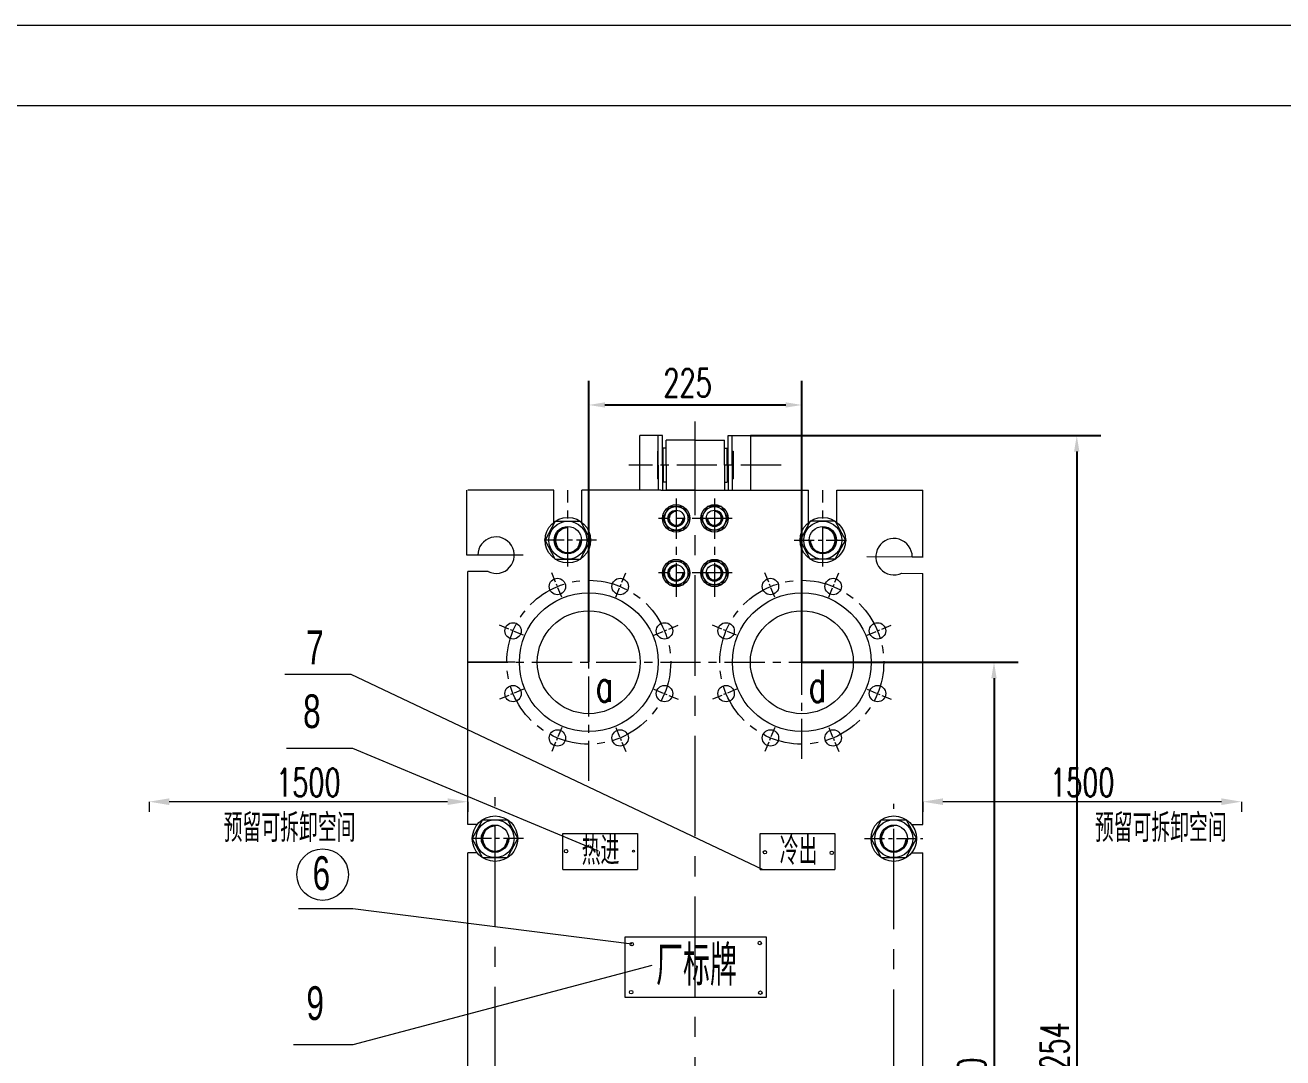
# Model space of a CAD drawing. Header units: millimetres. Extents: x 3449 to 4043, y 1067 to 1487.
# Drawn here: x 3671.7 to 3828.4, y 1358.4 to 1487 of the extents above; entities that cross this region are included whole.
import ezdxf

# ---------------------------------------------------------------- set-up
doc = ezdxf.new("R2010")
doc.units = ezdxf.units.MM
doc.linetypes.add('CENTERX2', pattern=[4, 2.5, -0.5, 0.5, -0.5])
doc.layers.get('DEFPOINTS').update_dxf_attribs({"lineweight": 18})
for name, color, linetype, lineweight, true_color in [('1', 1, 'Continuous', 18, 0xff0000), ('2', 2, 'Continuous', 18, 0xffff00), ('3', 3, 'CENTERX2', 18, 0x00ff00)]:
    doc.layers.add(name, color=color, linetype=linetype, lineweight=lineweight, true_color=true_color)
doc.styles.add('HZ', font='txt.shx', dxfattribs={"width": 0.67, "bigfont": 'hztxt.shx'})
doc.styles.get("Standard").update_dxf_attribs({"font": 'arial.ttf'})
doc.dimstyles.new('ISO-25', dxfattribs={"dimtxt": 2.5, "dimasz": 2.5, "dimexe": 1.25, "dimexo": 0.625, "dimtad": 1, "dimtxsty": 'Standard', "dimcen": 2.5, "dimadec": 0, "dimazin": 0, "dimtfac": 1, "dimtmove": 0, "dimatfit": 3, "dimfxl": 0, "dimarcsym": 0})
doc.dimstyles.new('STANDARD$0', dxfattribs={"dimtxt": 3.5, "dimasz": 2.5, "dimexe": 1.25, "dimexo": 0.625, "dimtad": 1, "dimdec": 4, "dimdsep": 46, "dimtxsty": 'HZ', "dimcen": 2.5, "dimdle": 5, "dimadec": 0, "dimazin": 0, "dimtfac": 1, "dimtmove": 0, "dimatfit": 3, "dimfxl": 0, "dimtolj": 1, "dimlwd": -1, "dimlwe": -1, "dimarcsym": 0})

# ---------------------------------------------------------------- blocks, each defined once
blk = doc.blocks.new('*D30')
at = {"layer": '2', "color": 0, "transparency": 16777216}
for p, q in [((3783.54, 1390.27), (3783.54, 1389.04)), ((3820.73, 1390.29), (3786.04, 1390.29)), ((3823.23, 1390.27), (3823.23, 1389.04))]:
    blk.add_line(p, q, dxfattribs=at)
for points in [[(3786.04, 1390.71), (3786.04, 1389.88), (3783.54, 1390.29)], [(3820.73, 1390.71), (3820.73, 1389.88), (3823.23, 1390.29)]]:
    blk.add_solid(points, dxfattribs=at)
at = {"layer": 'DEFPOINTS', "color": 0, "transparency": 16777216}
for p in [(3783.54, 1390.89), (3783.54, 1390.29), (3823.23, 1390.89)]:
    blk.add_point(p, dxfattribs=at)
at = {"layer": '2', "color": 0, "transparency": 16777216, "insert": (3803.39, 1392.67), "char_height": 3.5, "attachment_point": 5, "style": 'HZ'}
blk.add_mtext('\\A1;1500', dxfattribs=at)
blk = doc.blocks.new('*D31')
at = {"layer": '2', "color": 0, "transparency": 16777216}
for p, q in [((3687.16, 1390.27), (3687.16, 1389.04)), ((3724.34, 1390.29), (3689.66, 1390.29)), ((3726.84, 1390.27), (3726.84, 1389.04))]:
    blk.add_line(p, q, dxfattribs=at)
for points in [[(3689.66, 1390.71), (3689.66, 1389.88), (3687.16, 1390.29)], [(3724.34, 1390.71), (3724.34, 1389.88), (3726.84, 1390.29)]]:
    blk.add_solid(points, dxfattribs=at)
at = {"layer": 'DEFPOINTS', "color": 0, "transparency": 16777216}
for p in [(3687.16, 1390.89), (3687.16, 1390.29), (3726.84, 1390.89)]:
    blk.add_point(p, dxfattribs=at)
at = {"layer": '2', "color": 0, "transparency": 16777216, "insert": (3707, 1392.67), "char_height": 3.5, "attachment_point": 5, "style": 'HZ'}
blk.add_mtext('\\A1;1500', dxfattribs=at)
blk = doc.blocks.new('*D43')
at = {"layer": '2', "color": 0, "lineweight": -2, "ltscale": 0.5, "transparency": 16777216}
for p, q in [((3768.52, 1407.67), (3795.4, 1407.67)), ((3792.4, 1405.67), (3792.4, 1309.65)), ((3768.52, 1307.65), (3795.4, 1307.65))]:
    blk.add_line(p, q, dxfattribs=at)
at = {"layer": '2', "color": 0, "ltscale": 0.5, "transparency": 16777216}
for points in [[(3792.06, 1405.67), (3792.73, 1405.67), (3792.4, 1407.67)], [(3792.06, 1309.65), (3792.73, 1309.65), (3792.4, 1307.65)]]:
    blk.add_solid(points, dxfattribs=at)
at = {"layer": 'DEFPOINTS', "color": 0, "ltscale": 0.5, "transparency": 16777216}
for p in [(3768.46, 1407.67), (3768.46, 1307.65), (3792.4, 1307.65)]:
    blk.add_point(p, dxfattribs=at)
at = {"layer": '2', "color": 0, "ltscale": 0.5, "transparency": 16777216, "insert": (3789.65, 1355.39), "char_height": 3.5, "attachment_point": 5, "rotation": 90, "style": 'HZ'}
blk.add_mtext('\\A1;840', dxfattribs=at)
blk = doc.blocks.new('*D44')
at = {"layer": '2', "color": 0, "lineweight": -2, "ltscale": 0.5, "transparency": 16777216}
for p, q in [((3762.06, 1435.9), (3805.71, 1435.9)), ((3802.71, 1433.9), (3802.71, 1286.85)), ((3783.61, 1284.85), (3805.71, 1284.85))]:
    blk.add_line(p, q, dxfattribs=at)
at = {"layer": '2', "color": 0, "ltscale": 0.5, "transparency": 16777216}
for points in [[(3802.37, 1433.9), (3803.04, 1433.9), (3802.71, 1435.9)], [(3802.37, 1286.85), (3803.04, 1286.85), (3802.71, 1284.85)]]:
    blk.add_solid(points, dxfattribs=at)
at = {"layer": 'DEFPOINTS', "color": 0, "ltscale": 0.5, "transparency": 16777216}
for p in [(3762, 1435.9), (3783.54, 1284.85), (3802.71, 1284.85)]:
    blk.add_point(p, dxfattribs=at)
at = {"layer": '2', "color": 0, "ltscale": 0.5, "transparency": 16777216, "insert": (3799.96, 1358.81), "char_height": 3.5, "attachment_point": 5, "rotation": 90, "style": 'HZ'}
blk.add_mtext('\\A1;1254', dxfattribs=at)
blk = doc.blocks.new('*D41')
at = {"layer": '2', "color": 0, "lineweight": -2, "ltscale": 0.5, "transparency": 16777216}
for p, q in [((3741.93, 1407.73), (3741.93, 1442.71)), ((3768.46, 1407.73), (3768.46, 1442.71)), ((3743.93, 1439.71), (3766.46, 1439.71))]:
    blk.add_line(p, q, dxfattribs=at)
at = {"layer": '2', "color": 0, "ltscale": 0.5, "transparency": 16777216}
for points in [[(3743.93, 1440.04), (3743.93, 1439.38), (3741.93, 1439.71)], [(3766.46, 1440.04), (3766.46, 1439.38), (3768.46, 1439.71)]]:
    blk.add_solid(points, dxfattribs=at)
at = {"layer": 'DEFPOINTS', "color": 0, "ltscale": 0.5, "transparency": 16777216}
for p in [(3768.46, 1439.71), (3741.93, 1407.67), (3768.46, 1407.67)]:
    blk.add_point(p, dxfattribs=at)
at = {"layer": '2', "color": 0, "ltscale": 0.5, "transparency": 16777216, "insert": (3754.23, 1442.46), "char_height": 3.5, "attachment_point": 5, "style": 'HZ'}
blk.add_mtext('\\A1;225', dxfattribs=at)

msp = doc.modelspace()

# ---------------------------------------------------------------- linework, layer by layer
at = {"color": 2, "linetype": 'Continuous', "ltscale": 200}
for centre, start, end in [((3752.81212, 1425.58258), 90, 0), ((3757.57492, 1425.58258), 180, 90), ((3752.81212, 1418.77858), 90, 0), ((3757.57492, 1418.77858), 180, 90)]:
    msp.add_arc(centre, 0.9072, start, end, dxfattribs=at)
at = {"color": 2, "linetype": 'Continuous', "ltscale": 0.25}
for centre, start, end in [((3739.31752, 1422.86098), 90, 0), ((3771.06952, 1422.86098), 180, 90), ((3730.24552, 1385.68636), 90, 0), ((3779.91472, 1385.68636), 90, 0)]:
    msp.add_arc(centre, 1.5876, start, end, dxfattribs=at)
at = {"layer": '1'}
msp.add_line((3458.58387, 1477.01983), (4017.58387, 1477.01983), dxfattribs=at)
at = {"layer": '1', "ltscale": 200}
for p, q in [((3748.26394, 1429.09798), (3748.26394, 1435.90198)), ((3750.58528, 1432.21648), (3750.58528, 1435.90198)), ((3751.11112, 1432.21648), (3751.11112, 1435.90198)), ((3755.19352, 1435.33498), (3751.56472, 1435.33498)), ((3751.56472, 1432.21648), (3751.56472, 1435.33498)), ((3755.19352, 1435.33498), (3758.82232, 1435.33498)), ((3758.82232, 1432.21648), (3758.82232, 1435.33498)), ((3759.27592, 1432.21648), (3759.27592, 1435.90198)), ((3759.80176, 1432.21648), (3759.80176, 1435.90198)), ((3762.1231, 1429.09798), (3762.1231, 1435.90198)), ((3750.46416, 1433.94058), (3750.46416, 1430.49238)), ((3750.58528, 1433.94058), (3750.46416, 1433.94058)), ((3751.20898, 1433.94058), (3751.11112, 1433.94058)), ((3751.20898, 1432.21648), (3751.20898, 1434.34126)), ((3751.56472, 1434.34126), (3751.20898, 1434.34126)), ((3758.82232, 1434.34126), (3759.17806, 1434.34126)), ((3759.17806, 1432.21648), (3759.17806, 1434.34126)), ((3759.17806, 1433.94058), (3759.27592, 1433.94058)), ((3759.80176, 1433.94058), (3759.92288, 1433.94058)), ((3759.92288, 1433.94058), (3759.92288, 1430.49238)), ((3750.58528, 1432.21648), (3750.58528, 1429.09798)), ((3751.11112, 1432.21648), (3751.11112, 1429.09798)), ((3751.20898, 1432.21648), (3751.20898, 1430.0917)), ((3751.56472, 1432.21648), (3751.56472, 1429.09798)), ((3758.82232, 1432.21648), (3758.82232, 1429.09798)), ((3759.17806, 1432.21648), (3759.17806, 1430.0917)), ((3759.27592, 1432.21648), (3759.27592, 1429.09798)), ((3759.80176, 1432.21648), (3759.80176, 1429.09798)), ((3750.58528, 1430.49238), (3750.46416, 1430.49238)), ((3751.20898, 1430.49238), (3751.11112, 1430.49238)), ((3759.17806, 1430.49238), (3759.27592, 1430.49238)), ((3759.80176, 1430.49238), (3759.92288, 1430.49238)), ((3737.55982, 1425.08533), (3737.55982, 1429.09798)), ((3741.07522, 1425.08533), (3741.07522, 1429.09798)), ((3751.56472, 1430.0917), (3751.20898, 1430.0917)), ((3755.19352, 1429.09798), (3751.56472, 1429.09798)), ((3755.19352, 1429.09798), (3758.82232, 1429.09798)), ((3755.19352, 1429.09798), (3758.82232, 1429.09798)), ((3758.82232, 1430.0917), (3759.17806, 1430.0917)), ((3769.31182, 1425.08533), (3769.31182, 1429.09798)), ((3772.82722, 1425.08533), (3772.82722, 1429.09798)), ((3783.54352, 1425.01558), (3783.54352, 1429.09798)), ((3783.54352, 1420.77722), (3783.54352, 1425.53938)), ((3726.84352, 1418.32498), (3726.84352, 1418.96044)), ((3726.84352, 1418.32498), (3726.84352, 1418.96044)), ((3726.84352, 1418.32498), (3726.84352, 1418.96044)), ((3726.84352, 1407.66538), (3726.84352, 1418.96044)), ((3783.54352, 1409.42308), (3783.54352, 1418.73512)), ((3726.84352, 1409.42308), (3726.84352, 1416.05698)), ((3783.54352, 1387.44406), (3783.54352, 1409.50397)), ((3726.84352, 1387.44406), (3726.84352, 1407.66538)), ((3726.84352, 1387.44406), (3726.84352, 1405.90768)), ((3728.02118, 1387.44406), (3726.84352, 1387.44406)), ((3782.13907, 1387.44406), (3783.54352, 1387.44406)), ((3726.84352, 1379.25868), (3726.84352, 1383.92866)), ((3726.84352, 1379.25868), (3726.84352, 1383.92866)), ((3726.84352, 1382.22766), (3726.84352, 1383.92866)), ((3728.02118, 1383.92866), (3726.84352, 1383.92866)), ((3726.84352, 1382.22766), (3726.84352, 1383.92866)), ((3782.13907, 1383.92866), (3783.54352, 1383.92866)), ((3783.54352, 1379.25868), (3783.54352, 1383.92866)), ((3783.54352, 1382.22766), (3783.54352, 1383.92866)), ((3783.54352, 1382.22766), (3783.54352, 1383.92866)), ((3783.54352, 1382.22766), (3783.54352, 1383.92866)), ((3726.84352, 1353.7714), (3726.84352, 1381.23345)), ((3783.54352, 1353.7714), (3783.54352, 1380.46789)), ((3726.84352, 1359.3238), (3726.84352, 1375.74328)), ((3783.54352, 1359.3238), (3783.54352, 1375.74328)), ((3726.84352, 1359.3238), (3726.84352, 1370.52688))]:
    msp.add_line(p, q, dxfattribs=at)
at = {"layer": '1', "ltscale": 50}
for p, q in [((3751.11112, 1435.90198), (3748.26394, 1435.90198)), ((3759.27592, 1435.90198), (3762.1231, 1435.90198)), ((3737.55982, 1429.09798), (3726.84352, 1429.09798)), ((3750.88432, 1429.09798), (3741.07522, 1429.09798)), ((3748.84312, 1429.09798), (3743.39992, 1429.09798)), ((3750.88432, 1429.09798), (3769.31182, 1429.09798)), ((3750.94102, 1429.09798), (3759.44602, 1429.09798)), ((3761.54392, 1429.09798), (3766.98712, 1429.09798)), ((3772.82722, 1429.09798), (3783.54352, 1429.09798)), ((3728.10865, 1421.00248), (3726.88986, 1421.00248)), ((3782.21329, 1420.78778), (3783.43204, 1420.77811)), ((3729.38979, 1418.96044), (3726.84352, 1418.96044)), ((3780.91599, 1418.75597), (3783.54352, 1418.73512))]:
    msp.add_line(p, q, dxfattribs=at)
at = {"layer": '1', "ltscale": 0.25}
for p, q in [((3726.74785, 1421.00248), (3726.74785, 1429.09798)), ((3751.94591, 1427.04651), (3751.11112, 1425.58258)), ((3751.94591, 1424.11866), (3751.11112, 1425.58258)), ((3751.94591, 1427.04651), (3753.67834, 1427.04651)), ((3753.67834, 1427.04651), (3754.51312, 1425.58258)), ((3753.67834, 1424.11866), (3754.51312, 1425.58258)), ((3756.70871, 1427.04651), (3755.87392, 1425.58258)), ((3756.70871, 1424.11866), (3755.87392, 1425.58258)), ((3758.44114, 1427.04651), (3756.70871, 1427.04651)), ((3758.44114, 1427.04651), (3759.27592, 1425.58258)), ((3758.44114, 1424.11866), (3759.27592, 1425.58258)), ((3737.75642, 1425.22746), (3736.48252, 1422.86098)), ((3737.75642, 1425.22746), (3740.87862, 1425.22746)), ((3740.87862, 1425.22746), (3742.15252, 1422.86098)), ((3751.94591, 1424.11866), (3753.67834, 1424.11866)), ((3758.44114, 1424.11866), (3756.70871, 1424.11866)), ((3769.50842, 1425.22746), (3768.23452, 1422.86098)), ((3772.63062, 1425.22746), (3769.50842, 1425.22746)), ((3772.63062, 1425.22746), (3773.90452, 1422.86098)), ((3737.75642, 1420.49451), (3736.48252, 1422.86098)), ((3740.87862, 1420.49451), (3742.15252, 1422.86098)), ((3769.50842, 1420.49451), (3768.23452, 1422.86098)), ((3772.63062, 1420.49451), (3773.90452, 1422.86098)), ((3737.75642, 1420.49451), (3740.87862, 1420.49451)), ((3751.94591, 1420.24251), (3751.11112, 1418.77858)), ((3751.94591, 1420.24251), (3753.67834, 1420.24251)), ((3753.67834, 1420.24251), (3754.51312, 1418.77858)), ((3756.70871, 1420.24251), (3755.87392, 1418.77858)), ((3758.44114, 1420.24251), (3756.70871, 1420.24251)), ((3758.44114, 1420.24251), (3759.27592, 1418.77858)), ((3772.63062, 1420.49451), (3769.50842, 1420.49451)), ((3782.21329, 1420.78778), (3783.54352, 1420.77722)), ((3751.94591, 1417.31466), (3751.11112, 1418.77858)), ((3753.67834, 1417.31466), (3754.51312, 1418.77858)), ((3756.70871, 1417.31466), (3755.87392, 1418.77858)), ((3758.44114, 1417.31466), (3759.27592, 1418.77858)), ((3751.94591, 1417.31466), (3753.67834, 1417.31466)), ((3758.44114, 1417.31466), (3756.70871, 1417.31466)), ((3728.68442, 1388.05284), (3727.41052, 1385.68636)), ((3728.68442, 1388.05284), (3731.80662, 1388.05284)), ((3731.80662, 1388.05284), (3733.08052, 1385.68636)), ((3778.35362, 1388.05284), (3777.07972, 1385.68636)), ((3778.35362, 1388.05284), (3781.47582, 1388.05284)), ((3781.47582, 1388.05284), (3782.74972, 1385.68636)), ((3728.68442, 1383.31989), (3727.41052, 1385.68636)), ((3731.80662, 1383.31989), (3733.08052, 1385.68636)), ((3738.68777, 1386.31367), (3748.00211, 1386.31367)), ((3738.68777, 1381.84697), (3738.68777, 1386.31367)), ((3748.00211, 1386.31367), (3748.00211, 1381.84697)), ((3763.27457, 1386.31367), (3772.58891, 1386.31367)), ((3763.27457, 1381.84697), (3763.27457, 1386.31367)), ((3772.58891, 1386.31367), (3772.58891, 1381.84697)), ((3778.35362, 1383.31989), (3777.07972, 1385.68636)), ((3781.47582, 1383.31989), (3782.74972, 1385.68636)), ((3728.68442, 1383.31989), (3731.80662, 1383.31989)), ((3778.35362, 1383.31989), (3781.47582, 1383.31989)), ((3738.68777, 1381.84697), (3748.00211, 1381.84697)), ((3763.27457, 1381.84697), (3772.58891, 1381.84697)), ((3746.44685, 1373.47301), (3764.02217, 1373.47301)), ((3746.44685, 1365.91847), (3746.44685, 1373.47301)), ((3764.02217, 1373.47301), (3764.02217, 1365.91847)), ((3764.02217, 1365.91847), (3746.44685, 1365.91847))]:
    msp.add_line(p, q, dxfattribs=at)
at = {"layer": '1', "lineweight": 0}
msp.add_line((3768.46132, 1421.29131), (3768.46132, 1419.65986), dxfattribs=at)
at = {"layer": '1', "ltscale": 0.25}
for centre, radius in [((3752.81212, 1425.58258), 1.701), ((3757.57492, 1425.58258), 1.701), ((3739.31752, 1422.86098), 2.835), ((3752.81212, 1425.58258), 1.46392), ((3757.57492, 1425.58258), 1.46392), ((3771.06952, 1422.86098), 2.835), ((3739.31752, 1422.86098), 2.36647), ((3739.31752, 1422.86098), 1.701), ((3771.06952, 1422.86098), 2.36647), ((3771.06952, 1422.86098), 1.701), ((3752.81212, 1418.77858), 1.701), ((3752.81212, 1418.77858), 1.46392), ((3757.57492, 1418.77858), 1.701), ((3757.57492, 1418.77858), 1.46392), ((3738.02005, 1417.0945), 1.0206), ((3745.83139, 1417.0945), 1.0206), ((3764.55565, 1417.0945), 1.0206), ((3772.36699, 1417.0945), 1.0206), ((3741.92572, 1407.66538), 8.6436), ((3768.46132, 1407.66538), 8.6436), ((3732.49661, 1411.57105), 1.0206), ((3751.35484, 1411.57105), 1.0206), ((3759.03221, 1411.57105), 1.0206), ((3777.89044, 1411.57105), 1.0206), ((3732.49661, 1403.75972), 1.0206), ((3751.35484, 1403.75972), 1.0206), ((3759.03221, 1403.75972), 1.0206), ((3777.89044, 1403.75972), 1.0206), ((3738.02005, 1398.23627), 1.0206), ((3745.83139, 1398.23627), 1.0206), ((3764.55565, 1398.23627), 1.0206), ((3772.36699, 1398.23627), 1.0206), ((3730.24552, 1385.68636), 2.835), ((3730.24552, 1385.68636), 2.36647), ((3779.91472, 1385.68636), 2.835), ((3779.91472, 1385.68636), 2.36647), ((3730.24552, 1385.68636), 1.701), ((3779.91472, 1385.68636), 1.701), ((3739.09685, 1384.13219), 0.21336), ((3747.49433, 1384.13219), 0.14238), ((3763.86299, 1383.99023), 0.21336), ((3772.18949, 1383.91925), 0.21294), ((3747.28097, 1372.54271), 0.21336), ((3763.22249, 1372.68509), 0.21336), ((3747.20999, 1366.57031), 0.21336), ((3763.29347, 1366.49933), 0.21336)]:
    msp.add_circle(centre, radius, dxfattribs=at)
at = {"layer": '1', "ltscale": 200}
for centre in [(3752.81212, 1425.58258), (3757.57492, 1425.58258), (3752.81212, 1418.77858), (3757.57492, 1418.77858)]:
    msp.add_circle(centre, 1.0206, dxfattribs=at)
at = {"layer": '1', "lineweight": 0}
for centre in [(3741.92572, 1407.66538), (3768.46132, 1407.66538)]:
    msp.add_circle(centre, 6.41036, dxfattribs=at)
at = {"layer": '1', "ltscale": 200}
for centre, start, end in [((3730.37665, 1421.00248), 244.2067936, 180), ((3779.94536, 1420.80578), 359.545274, 295.3384804)]:
    msp.add_arc(centre, 2.268, start, end, dxfattribs=at)
at = {"layer": '2'}
msp.add_line((3448.58387, 1487.01983), (4042.58387, 1487.01983), dxfattribs=at)
at = {"layer": '2', "ltscale": 0.5}
for p, q in [((3712.32353, 1406.11499), (3704.05163, 1406.11499)), ((3763.56171, 1381.84697), (3712.32353, 1406.11499)), ((3712.54613, 1396.92413), (3704.27423, 1396.92413)), ((3743.15237, 1384.11455), (3712.54613, 1396.92413)), ((3712.54613, 1376.94263), (3705.77783, 1376.94263)), ((3747.28097, 1372.54271), (3712.54613, 1376.94263)), ((3749.78963, 1369.90469), (3712.54613, 1360.02251)), ((3712.54613, 1360.02251), (3705.12851, 1360.02251))]:
    msp.add_line(p, q, dxfattribs=at)
msp.add_circle((3708.77537, 1381.20689), 3.20334, dxfattribs=at)
at = {"layer": '3', "ltscale": 5}
for p, q in [((3755.19352, 1285.98869), (3755.19352, 1437.64253)), ((3730.24552, 1314.72971), (3730.24552, 1390.84547)), ((3779.91472, 1314.41471), (3779.91472, 1390.00757))]:
    msp.add_line(p, q, dxfattribs=at)
at = {"layer": '3', "ltscale": 2}
for p, q in [((3765.87781, 1432.21648), (3746.91704, 1432.21648)), ((3739.31752, 1419.5736), (3739.31752, 1429.09798)), ((3771.06952, 1419.5736), (3771.06952, 1429.09798)), ((3752.81212, 1428.04133), (3752.81212, 1415.8288)), ((3757.57492, 1428.04133), (3757.57492, 1415.8288)), ((3759.78622, 1425.58258), (3750.60082, 1425.58258)), ((3741.92572, 1392.88534), (3741.92572, 1422.86098)), ((3768.46132, 1395.61085), (3768.46132, 1422.86098)), ((3759.78622, 1418.77858), (3750.60082, 1418.77858)), ((3726.84352, 1407.66538), (3782.89584, 1407.66538))]:
    msp.add_line(p, q, dxfattribs=at)
at = {"layer": '3'}
for p, q in [((3742.87936, 1422.86098), (3736.02348, 1422.86098)), ((3767.50768, 1422.86098), (3774.36357, 1422.86098)), ((3733.80736, 1385.68636), (3726.95148, 1385.68636)), ((3776.25449, 1385.68636), (3783.54352, 1385.68636))]:
    msp.add_line(p, q, dxfattribs=at)
at = {"layer": '3', "ltscale": 50}
for p, q in [((3733.74319, 1421.00248), (3726.74785, 1421.00248)), ((3776.57892, 1420.8325), (3783.57405, 1420.77698)), ((3732.75068, 1407.66538), (3726.83316, 1407.66538))]:
    msp.add_line(p, q, dxfattribs=at)
at = {"layer": '3', "ltscale": 0.5}
for p, q in [((3738.56251, 1415.7849), (3737.26062, 1418.92794)), ((3745.28894, 1415.7849), (3746.59082, 1418.92794)), ((3765.09811, 1415.7849), (3763.79622, 1418.92794)), ((3771.82454, 1415.7849), (3773.12642, 1418.92794)), ((3733.80621, 1411.0286), (3730.66317, 1412.33048)), ((3750.04524, 1411.0286), (3753.18828, 1412.33048)), ((3760.34181, 1411.0286), (3757.19877, 1412.33048)), ((3776.58084, 1411.0286), (3779.72388, 1412.33048)), ((3733.80621, 1404.30217), (3730.66317, 1403.00028)), ((3750.04524, 1404.30217), (3753.18828, 1403.00028)), ((3760.34181, 1404.30217), (3757.19877, 1403.00028)), ((3776.58084, 1404.30217), (3779.72388, 1403.00028)), ((3738.56251, 1399.54587), (3737.26062, 1396.40283)), ((3745.28894, 1399.54587), (3746.59082, 1396.40283)), ((3765.09811, 1399.54587), (3763.79622, 1396.40283)), ((3771.82454, 1399.54587), (3773.12642, 1396.40283))]:
    msp.add_line(p, q, dxfattribs=at)
at = {"layer": '3', "ltscale": 2}
for centre in [(3741.92572, 1407.66538), (3768.46132, 1407.66538)]:
    msp.add_circle(centre, 10.206, dxfattribs=at)

# ---------------------------------------------------------------- texts
at = {"layer": '2', "ltscale": 0.5, "char_height": 4.2, "width": 4.02, "attachment_point": 7}
for s, insert in [('\\T1;{\\W0.67;7}', (3706.72451, 1407.42035)), ('\\T1;{\\W0.67;8}', (3706.34231, 1399.40339)), ('\\T1;{\\W0.67;6}', (3707.52251, 1379.23541)), ('\\T1;{\\W0.67;9}', (3706.75559, 1363.04021))]:
    msp.add_mtext(s, dxfattribs=dict(at, insert=insert))
at = {"layer": '2', "attachment_point": 7, "style": 'HZ'}
for s, insert, char_height, width in [('\\T1;a', (3742.7837, 1402.7426), 4, 6.7957143), ('\\T1;d', (3769.3193, 1402.69885), 4, 6.8914286), ('\\T1;预留可拆卸空间', (3696.45299, 1385.27445), 3.5, 24.6225), ('\\T1;预留可拆卸空间', (3804.96539, 1385.27445), 3.5, 24.6225), ('\\T1;热进', (3741.04564, 1382.41505), 3.5, 7.093625), ('\\T1;冷出', (3765.70948, 1382.41505), 3.5, 7.035)]:
    msp.add_mtext(s, dxfattribs=dict(at, insert=insert, char_height=char_height, width=width))
at = {"layer": '2', "ltscale": 0.25, "insert": (3750.31639, 1367.37398), "char_height": 5, "width": 15.15875, "attachment_point": 7, "style": 'HZ'}
msp.add_mtext('\\T1;厂标牌', dxfattribs=at)

# ---------------------------------------------------------------- dimensions: what is measured, and where the dimension line sits
at = {"layer": '2', "ltscale": 0.5}
dim = msp.add_linear_dim(base=(3768.46132, 1439.71079), p1=(3741.92572, 1407.66538), p2=(3768.46132, 1407.66538), text='225', dimstyle='ISO-25', override={"dimtxt": 3.5, "dimasz": 2, "dimexe": 3, "dimexo": 0.0625, "dimgap": 1, "dimzin": 0, "dimtxsty": 'HZ', "dimsah": 1, "dimdle": 4, "dimtofl": 0, "dimatfit": 0, "dimtolj": 1, "dimtzin": 0}, dxfattribs=at)
dim.commit()
dim.dimension.update_dxf_attribs({"geometry": '*D41', "text_midpoint": (3754.22945, 1439.71079), "dimtype": 160})
for base, p1, p2, text, picture, middle in [((3802.70767, 1284.85318), (3761.99752, 1435.90198), (3783.54352, 1284.85318), '1254', '*D44', (3802.70767, 1358.80619)), ((3792.39821, 1307.64658), (3768.46132, 1407.66538), (3768.46132, 1307.64658), '840', '*D43', (3792.39821, 1355.38781))]:
    dim = msp.add_linear_dim(base=base, p1=p1, p2=p2, angle=90, text=text, dimstyle='ISO-25', override={"dimtxt": 3.5, "dimasz": 2, "dimexe": 3, "dimexo": 0.0625, "dimgap": 1, "dimzin": 0, "dimtxsty": 'HZ', "dimsah": 1, "dimdle": 4, "dimtofl": 0, "dimatfit": 0, "dimtolj": 1, "dimtzin": 0}, dxfattribs=at)
    dim.commit()
    dim.dimension.update_dxf_attribs({"geometry": picture, "text_midpoint": middle, "dimtype": 160})
at = {"layer": '2'}
for base, p1, p2, picture, middle in [((3687.1562, 1390.29248), (3726.84352, 1390.89262), (3687.1562, 1390.89262), '*D31', (3706.99986, 1392.66748)), ((3783.54352, 1390.29248), (3823.23084, 1390.89262), (3783.54352, 1390.89262), '*D30', (3803.38718, 1392.66748))]:
    dim = msp.add_linear_dim(base=base, p1=p1, p2=p2, angle=180, text='1500', dimstyle='STANDARD$0', override={"dimdec": 2, "dimsah": 1, "dimatfit": 0}, dxfattribs=at)
    dim.commit()
    dim.dimension.update_dxf_attribs({"geometry": picture, "text_midpoint": middle})

doc.saveas('drawing.dxf')
